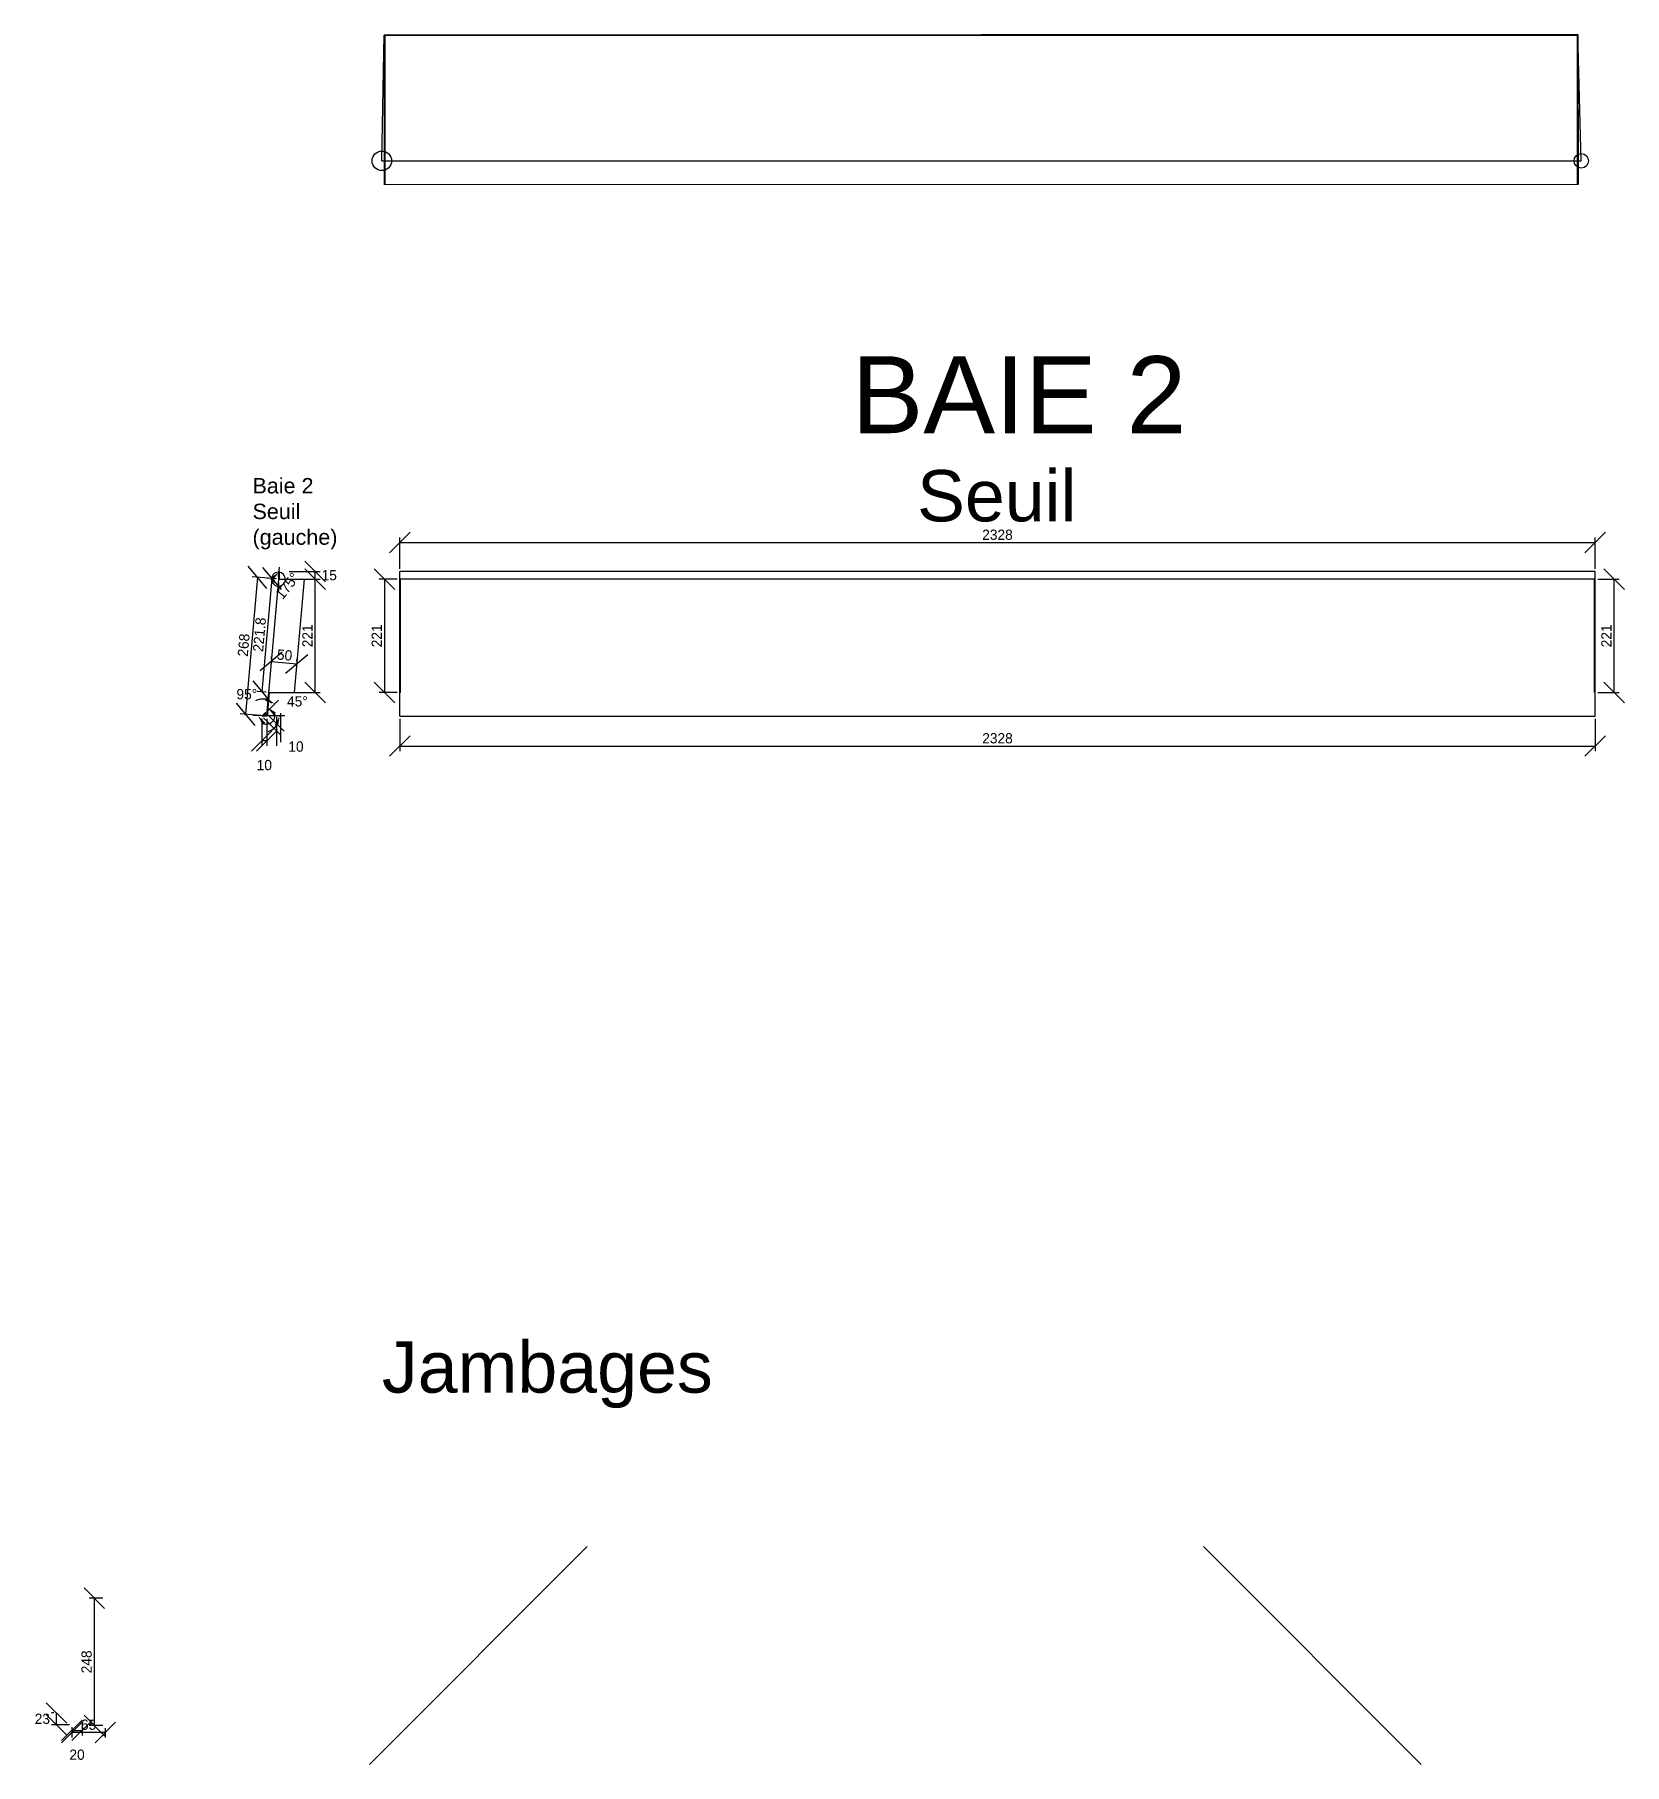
# Model space of a CAD drawing. Header units: millimetres. Extents: x -676 to 20580, y -6551 to 2338.
# Drawn here: x -676 to 2420, y -1724 to 1646 of the extents above; entities that cross this region are included whole.
import ezdxf

# ---------------------------------------------------------------- set-up
doc = ezdxf.new("R2010")
doc.units = ezdxf.units.MM
doc.layers.get('0').update_dxf_attribs({"lineweight": 25, "true_color": 0xffffff})
doc.layers.get('Defpoints').update_dxf_attribs({"true_color": 0xffffff})
for name, color, linetype, lineweight, true_color in [('0 ... Seuil', 178, 'Continuous', 25, 0x000000), ('0 ... Seuil ... Existant', 2, 'Continuous', 25, 0xffff00), ('0 ... Seuil ... Existant ... Projection Joue Théorique', 96, 'Continuous', 25, 0x008000), ('0 ... Seuil ... Rectangle', 5, 'Continuous', 25, 0x0000ff), ('Cotes', 4, 'Continuous', 25, 0x00ffff)]:
    doc.layers.add(name, color=color, linetype=linetype, lineweight=lineweight, true_color=true_color)
doc.styles.add('QCADDimTextStyle', font='txt')
doc.styles.add('textstyle11', font='')
doc.styles.add('textstyle12', font='')
doc.styles.add('textstyle21', font='')
doc.styles.add('textstyle23', font='')
doc.styles.get('textstyle11').set_extended_font_data('Liberation Sans')
doc.styles.get('textstyle12').set_extended_font_data('Liberation Sans')
doc.styles.get('textstyle21').set_extended_font_data('Liberation Sans')
doc.styles.get('textstyle23').set_extended_font_data('Liberation Sans')
doc.dimstyles.new('QCADDimStyle', dxfattribs={"dimtxt": 20, "dimasz": 20, "dimexe": 10, "dimexo": 5, "dimgap": 5, "dimtad": 1, "dimtoh": 1, "dimdec": 4, "dimzin": 0, "dimdsep": 46, "dimtxsty": 'QCADDimTextStyle', "dimcen": 0.09, "dimadec": 0, "dimazin": 0, "dimtfac": 1, "dimtdec": 4, "dimtofl": 0, "dimtmove": 0, "dimatfit": 3, "dimfxl": 1, "dimtolj": 1, "dimtzin": 0, "dimarcsym": 0})

# ---------------------------------------------------------------- blocks, each defined once
blk = doc.blocks.new('SeuilBaie1_VueDessus')
at = {"layer": '0 ... Seuil'}
for p, q in [((2323, 0), (-5, 0)), ((-5, -282), (-5, 0)), ((2323, -282), (2323, 0)), ((2323, -15), (-5, -15)), ((-3.5, -236), (-3.5, -15)), ((2321.5, -236), (2321.5, -15)), ((-3.5, -236), (-5, -236)), ((2321.5, -236), (2323, -236)), ((-5, -282), (2323, -282))]:
    blk.add_line(p, q, dxfattribs=at)
blk = doc.blocks.new('*D20')
at = {"layer": 'Cotes', "color": 0, "lineweight": -2}
for p, q in [((35, 313), (35, 249.8)), ((2363, 313), (2363, 249.8)), ((55, 279.8), (15, 239.8)), ((2343, 239.8), (2383, 279.8)), ((35, 259.8), (2363, 259.8))]:
    blk.add_line(p, q, dxfattribs=at)
at = {"layer": 'Defpoints', "color": 0}
for p in [(35, 318), (2363, 318), (2363, 259.8)]:
    blk.add_point(p, dxfattribs=at)
at = {"layer": 'Cotes', "color": 0, "insert": (1199, 274.8), "char_height": 20, "attachment_point": 5, "style": 'QCADDimTextStyle'}
blk.add_mtext('\\A1;2328', dxfattribs=at)
blk = doc.blocks.new('*D21')
at = {"layer": 'Cotes', "color": 0, "lineweight": -2}
for p, q in [((55, 676.4), (15, 636.4)), ((2343, 636.4), (2383, 676.4)), ((35, 605), (35, 666.4)), ((35, 656.4), (2363, 656.4)), ((2363, 605), (2363, 666.4))]:
    blk.add_line(p, q, dxfattribs=at)
at = {"layer": 'Defpoints', "color": 0}
for p in [(2363, 656.4), (35, 600), (2363, 600)]:
    blk.add_point(p, dxfattribs=at)
at = {"layer": 'Cotes', "color": 0, "insert": (1199, 671.4), "char_height": 20, "attachment_point": 5, "style": 'QCADDimTextStyle'}
blk.add_mtext('\\A1;2328', dxfattribs=at)
blk = doc.blocks.new('*D29')
at = {"layer": 'Cotes', "color": 0, "lineweight": -2}
for p, q in [((-583.7, -1642), (-623.7, -1682)), ((-558.7, -1682), (-518.7, -1642)), ((-603.7, -1655), (-603.7, -1672)), ((-538.7, -1662), (-603.7, -1662)), ((-538.7, -1653.5), (-538.7, -1672))]:
    blk.add_line(p, q, dxfattribs=at)
at = {"layer": 'Defpoints', "color": 0}
for p in [(-603.7, -1650), (-538.7, -1648.5), (-603.7, -1662)]:
    blk.add_point(p, dxfattribs=at)
at = {"layer": 'Cotes', "color": 0, "insert": (-571.2, -1647), "char_height": 20, "attachment_point": 5, "style": 'QCADDimTextStyle'}
blk.add_mtext('\\A1;65', dxfattribs=at)
blk = doc.blocks.new('*D30')
at = {"layer": 'Cotes', "color": 0, "lineweight": -2}
for p, q in [((-583.7, -1638), (-623.7, -1678)), ((-603.7, -1678), (-563.7, -1638)), ((-603.7, -1652), (-603.7, -1668)), ((-603.7, -1658), (-583.7, -1658)), ((-583.7, -1652), (-583.7, -1668))]:
    blk.add_line(p, q, dxfattribs=at)
at = {"layer": 'Defpoints', "color": 0}
for p in [(-603.7, -1647), (-583.7, -1647), (-583.7, -1658)]:
    blk.add_point(p, dxfattribs=at)
at = {"layer": 'Cotes', "color": 0, "insert": (-593.7, -1705.5), "char_height": 20, "attachment_point": 5, "style": 'QCADDimTextStyle'}
blk.add_mtext('\\A1;20', dxfattribs=at)
blk = doc.blocks.new('*D33')
at = {"layer": 'Cotes', "color": 0, "lineweight": -2}
for p, q in [((-613.7, -1644), (-653.7, -1604)), ((-653.7, -1627), (-613.7, -1667)), ((-638.7, -1624), (-643.7, -1624)), ((-608.7, -1647), (-643.7, -1647)), ((-633.7, -1647), (-633.7, -1624))]:
    blk.add_line(p, q, dxfattribs=at)
at = {"layer": 'Defpoints', "color": 0}
for p in [(-633.7, -1624), (-633.7, -1624), (-603.7, -1647)]:
    blk.add_point(p, dxfattribs=at)
at = {"layer": 'Cotes', "color": 0, "insert": (-661.2, -1635.5), "char_height": 20, "attachment_point": 5, "style": 'QCADDimTextStyle'}
blk.add_mtext('\\A1;23', dxfattribs=at)
blk = doc.blocks.new('*D35')
at = {"layer": 'Cotes', "color": 0, "lineweight": -2}
for p, q in [((-540, -1420.5), (-580, -1380.5)), ((-543.7, -1400.5), (-570, -1400.5)), ((-560, -1648.5), (-560, -1400.5)), ((-580, -1628.5), (-540, -1668.5)), ((-543.7, -1648.5), (-570, -1648.5))]:
    blk.add_line(p, q, dxfattribs=at)
at = {"layer": 'Defpoints', "color": 0}
for p in [(-560, -1400.5), (-538.7, -1400.5), (-538.7, -1648.5)]:
    blk.add_point(p, dxfattribs=at)
at = {"layer": 'Cotes', "color": 0, "insert": (-575, -1524.5), "char_height": 20, "attachment_point": 5, "rotation": 90, "style": 'QCADDimTextStyle'}
blk.add_mtext('\\A1;248', dxfattribs=at)
blk = doc.blocks.new('*D51')
at = {"layer": 'Cotes', "color": 0, "lineweight": -2}
for p, q in [((2368, 585), (2410, 585)), ((2420, 565), (2380, 605)), ((2400, 364), (2400, 585)), ((2380, 384), (2420, 344)), ((2368, 364), (2410, 364))]:
    blk.add_line(p, q, dxfattribs=at)
at = {"layer": 'Defpoints', "color": 0}
for p in [(2363, 585), (2400, 585), (2363, 364)]:
    blk.add_point(p, dxfattribs=at)
at = {"layer": 'Cotes', "color": 0, "insert": (2385, 474.5), "char_height": 20, "attachment_point": 5, "rotation": 90, "style": 'QCADDimTextStyle'}
blk.add_mtext('\\A1;221', dxfattribs=at)
blk = doc.blocks.new('*D52')
at = {"layer": 'Cotes', "color": 0, "lineweight": -2}
for p, q in [((25, 565), (-15, 605)), ((30, 585), (-5, 585)), ((5, 585), (5, 364)), ((-15, 384), (25, 344)), ((30, 364), (-5, 364))]:
    blk.add_line(p, q, dxfattribs=at)
at = {"layer": 'Defpoints', "color": 0}
for p in [(35, 585), (5, 364), (35, 364)]:
    blk.add_point(p, dxfattribs=at)
at = {"layer": 'Cotes', "color": 0, "insert": (-10, 474.5), "char_height": 20, "attachment_point": 5, "rotation": 90, "style": 'QCADDimTextStyle'}
blk.add_mtext('\\A1;221', dxfattribs=at)
blk = doc.blocks.new('SeuilBaie1_VueCoupeOuest')
at = {"layer": '0 ... Seuil'}
for p, q in [((-1.5, 0), (-1.5, -15)), ((-1.5, 0), (0, 0)), ((0, 0), (0, -14.9)), ((-1.5, -14.9), (-24.7, -280.5)), ((-1.5, -14.9), (48.7, -14.9)), ((48.7, -14.9), (29.4, -235.9)), ((-19.3, -235.9), (-23.4, -282)), ((-20.8, -235.9), (29.4, -235.9)), ((-26.8, -274.9), (-33.9, -282)), ((-23.4, -282), (-33.9, -282)), ((-25.7, -276), (-30.2, -280.5)), ((-24.7, -280.5), (-30.2, -280.5)), ((-25.7, -276), (-26.8, -274.9))]:
    blk.add_line(p, q, dxfattribs=at)
blk = doc.blocks.new('*D57')
at = {"layer": 'Cotes', "color": 0, "lineweight": -2}
for p, q in [((-110, 580), (-150, 620)), ((-180.4, 600), (-120, 600)), ((-180.4, 585), (-120, 585)), ((-150, 605), (-110, 565)), ((-130, 585), (-130, 600))]:
    blk.add_line(p, q, dxfattribs=at)
at = {"layer": 'Defpoints', "color": 0}
for p in [(-185.4, 600), (-185.4, 585), (-130, 600)]:
    blk.add_point(p, dxfattribs=at)
at = {"layer": 'Cotes', "color": 0, "insert": (-102.5, 592.5), "char_height": 20, "attachment_point": 5, "style": 'QCADDimTextStyle'}
blk.add_mtext('\\A1;15', dxfattribs=at)
blk = doc.blocks.new('*D58')
at = {"layer": 'Cotes', "color": 0, "lineweight": -2}
for p, q in [((-224.3, 567), (-260.7, 610.3)), ((-242.5, 588.7), (-265.9, 321.7)), ((-205.5, 585.4), (-252.5, 589.5)), ((-284.1, 343.4), (-247.7, 300)), ((-228.8, 318.5), (-275.8, 322.6))]:
    blk.add_line(p, q, dxfattribs=at)
at = {"layer": 'Defpoints', "color": 0}
for p in [(-200.5, 585), (-265.9, 321.7), (-223.9, 318)]:
    blk.add_point(p, dxfattribs=at)
at = {"layer": 'Cotes', "color": 0, "insert": (-269.1, 456.5), "char_height": 20, "attachment_point": 5, "rotation": 85, "style": 'QCADDimTextStyle'}
blk.add_mtext('\\A1;268', dxfattribs=at)
blk = doc.blocks.new('*D59')
at = {"layer": 'Cotes', "color": 0, "lineweight": -2}
for p, q in [((-233.9, 313), (-233.9, 260.1)), ((-223.9, 313), (-223.9, 260.1)), ((-213.9, 290.1), (-253.9, 250.1)), ((-243.9, 250.1), (-203.9, 290.1)), ((-223.9, 270.1), (-233.9, 270.1))]:
    blk.add_line(p, q, dxfattribs=at)
at = {"layer": 'Defpoints', "color": 0}
for p in [(-233.9, 318), (-223.9, 318), (-233.9, 270.1)]:
    blk.add_point(p, dxfattribs=at)
at = {"layer": 'Cotes', "color": 0, "insert": (-228.9, 222.6), "char_height": 20, "attachment_point": 5, "style": 'QCADDimTextStyle'}
blk.add_mtext('\\A1;10', dxfattribs=at)
blk = doc.blocks.new('*D60')
at = {"layer": 'Cotes', "color": 0, "lineweight": -2}
for p, q in [((-193.9, 442.4), (-237.2, 406.1)), ((-215.6, 424.3), (-165.8, 419.9)), ((-215.1, 429.2), (-214.7, 434.2)), ((-187.4, 401.7), (-144.1, 438.1)), ((-165.3, 424.9), (-164.9, 429.9))]:
    blk.add_line(p, q, dxfattribs=at)
at = {"layer": 'Defpoints', "color": 0}
for p in [(-215.6, 424.3), (-165.8, 419.9), (-165.8, 419.9)]:
    blk.add_point(p, dxfattribs=at)
at = {"layer": 'Cotes', "color": 0, "insert": (-189.4, 437), "char_height": 20, "attachment_point": 5, "rotation": 355, "style": 'QCADDimTextStyle'}
blk.add_mtext('\\A1;50', dxfattribs=at)
blk = doc.blocks.new('*D61')
at = {"layer": 'Cotes', "color": 0, "lineweight": -2}
for p, q in [((-230.3, 314.5), (-197.4, 281.5)), ((-223.3, 321.6), (-190.3, 288.6)), ((-204.4, 260.3), (-204.4, 316.9)), ((-197.4, 324), (-197.4, 267.4))]:
    blk.add_line(p, q, dxfattribs=at)
at = {"layer": 'Defpoints', "color": 0}
for p in [(-233.9, 318), (-226.8, 325.1), (-197.4, 295.7)]:
    blk.add_point(p, dxfattribs=at)
at = {"layer": 'Cotes', "color": 0, "insert": (-167.3, 258.6), "char_height": 20, "attachment_point": 5, "style": 'QCADDimTextStyle'}
blk.add_mtext('\\A1;10', dxfattribs=at)
blk = doc.blocks.new('*D62')
at = {"layer": 'Cotes', "color": 0, "lineweight": -2}
for p, q in [((-201.1, 590.1), (-199.5, 608.5)), ((-201.5, 580), (-201.5, 561.5))]:
    blk.add_line(p, q, dxfattribs=at)
for start, end in [(180.5927, 276.1855), (78.8145, 174.4073), (270, 85)]:
    blk.add_arc((-201.5, 585), 13.5, start, end, dxfattribs=at)
at = {"layer": 'Cotes', "color": 0}
for points in [[(-217.4, 584.1), (-212.5, 588.6), (-201.5, 571.5)], [(-212.7, 582.5), (-217.3, 587.3), (-200.3, 598.5)]]:
    blk.add_solid(points, dxfattribs=at)
at = {"layer": 'Defpoints', "color": 0}
for p in [(-201.5, 600), (-201.5, 585.1), (-201.5, 585), (-189.4, 591.1), (-202.9, 568.7)]:
    blk.add_point(p, dxfattribs=at)
at = {"layer": 'Cotes', "color": 0, "insert": (-184.1, 571.6), "char_height": 20, "attachment_point": 5, "rotation": 52.3773, "style": 'QCADDimTextStyle'}
blk.add_mtext('\\A1;175%%d', dxfattribs=at)
blk = doc.blocks.new('*D63')
at = {"layer": 'Cotes', "color": 0, "lineweight": -2}
for p, q in [((-222.5, 327.9), (-201.4, 349)), ((-219.8, 319), (-189, 319))]:
    blk.add_line(p, q, dxfattribs=at)
for start, end in [(80.9056, 116.8113), (288.1887, 324.0944)]:
    blk.add_arc((-231.4, 319), 32.4, start, end, dxfattribs=at)
at = {"layer": 'Cotes', "color": 0}
for points in [[(-227.8, 348.1), (-224.8, 354), (-208.5, 342)], [(-202, 299), (-208.3, 301), (-199, 319)]]:
    blk.add_solid(points, dxfattribs=at)
at = {"layer": 'Defpoints', "color": 0}
for p in [(-231.4, 319), (-231.4, 319), (-226.1, 324.4), (-224.8, 319), (-200.1, 327.4)]:
    blk.add_point(p, dxfattribs=at)
at = {"layer": 'Cotes', "color": 0, "insert": (-164.5, 346.7), "char_height": 20, "attachment_point": 5, "style": 'QCADDimTextStyle'}
blk.add_mtext('\\A1;45%%d', dxfattribs=at)
blk = doc.blocks.new('*D64')
at = {"layer": 'Cotes', "color": 0, "lineweight": -2}
blk.add_line((-236.4, 319), (-251.4, 319), dxfattribs=at)
for start, end in [(253.9674, 327.9349), (297.0651, 11.0326)]:
    blk.add_arc((-224.8, 319), 16.6, start, end, dxfattribs=at)
at = {"layer": 'Cotes', "color": 0}
for points in [[(-226.7, 305), (-232, 301), (-241.4, 319)], [(-206.2, 324.7), (-210.7, 319.7), (-223.3, 335.6)]]:
    blk.add_solid(points, dxfattribs=at)
at = {"layer": 'Defpoints', "color": 0}
for p in [(-223.1, 338.4), (-232.2, 333.9), (-231.4, 319), (-224.8, 319), (-224.8, 319)]:
    blk.add_point(p, dxfattribs=at)
at = {"layer": 'Cotes', "color": 0, "insert": (-263, 360.8), "char_height": 20, "attachment_point": 5, "style": 'QCADDimTextStyle'}
blk.add_mtext('\\A1;95%%d', dxfattribs=at)
blk = doc.blocks.new('*D65')
at = {"layer": 'Cotes', "color": 0, "lineweight": -2}
for p, q in [((-196.5, 585.1), (-120, 585.1)), ((-110, 565.1), (-150, 605.1)), ((-130, 364.1), (-130, 585.1)), ((-150, 384.1), (-110, 344.1)), ((-215.7, 364.1), (-120, 364.1))]:
    blk.add_line(p, q, dxfattribs=at)
at = {"layer": 'Defpoints', "color": 0}
for p in [(-201.5, 585.1), (-130, 585.1), (-220.7, 364.1)]:
    blk.add_point(p, dxfattribs=at)
at = {"layer": 'Cotes', "color": 0, "insert": (-145, 474.6), "char_height": 20, "attachment_point": 5, "rotation": 90, "style": 'QCADDimTextStyle'}
blk.add_mtext('\\A1;221', dxfattribs=at)
blk = doc.blocks.new('*D66')
at = {"layer": 'Cotes', "color": 0, "lineweight": -2}
for p, q in [((-195.6, 564.5), (-232, 607.8)), ((-233, 365.2), (-213.8, 586.2)), ((-206.5, 585.5), (-223.8, 587)), ((-251.2, 386.8), (-214.8, 343.5)), ((-225.6, 364.5), (-242.9, 366))]:
    blk.add_line(p, q, dxfattribs=at)
at = {"layer": 'Defpoints', "color": 0}
for p in [(-213.8, 586.2), (-201.5, 585.1), (-220.7, 364.1)]:
    blk.add_point(p, dxfattribs=at)
at = {"layer": 'Cotes', "color": 0, "insert": (-238.3, 476.9), "char_height": 20, "attachment_point": 5, "rotation": 85.044, "style": 'QCADDimTextStyle'}
blk.add_mtext('\\A1;221.8', dxfattribs=at)

msp = doc.modelspace()

# ---------------------------------------------------------------- linework, layer by layer
for p, q in [((400, -1300), (-24.26, -1724.26)), ((1600, -1300), (2024.26, -1724.26))]:
    msp.add_line(p, q)
at = {"layer": '0 ... Seuil ... Existant'}
for p, q in [((0, 1400), (4.26, 1644.96)), ((2329.56, 1645.92), (4.26, 1644.96)), ((2336, 1400), (2329.56, 1645.92)), ((0, 1400), (2336, 1400))]:
    msp.add_line(p, q, dxfattribs=at)
at = {"layer": '0 ... Seuil ... Existant ... Projection Joue Théorique'}
for centre, radius in [((0, 1400), 19), ((2336, 1400), 14)]:
    msp.add_circle(centre, radius, dxfattribs=at)
at = {"layer": '0 ... Seuil ... Rectangle'}
for p, q in [((2329.56, 1645.92), (4.26, 1644.96)), ((4.26, 1644.96), (4.38, 1352.96)), ((2329.56, 1644.42), (4.26, 1643.46)), ((5.76, 1644.96), (5.88, 1352.96)), ((2328.06, 1645.92), (2328.18, 1353.92)), ((2329.56, 1645.92), (2329.68, 1353.92)), ((2329.68, 1353.92), (4.38, 1352.96))]:
    msp.add_line(p, q, dxfattribs=at)

# ---------------------------------------------------------------- block references
at = {"layer": '0 ... Seuil'}
for name, p in [('SeuilBaie1_VueCoupeOuest', (-200, 600)), ('SeuilBaie1_VueDessus', (40, 600))]:
    msp.add_blockref(name, p, dxfattribs=at)

# ---------------------------------------------------------------- texts
at = {"attachment_point": 1}
for s, insert, char_height, style in [('Baie 2\\PSeuil\\P(gauche)', (-251.95, 781.97), 30, 'textstyle23'), ('Seuil', (1042.38, 797.53), 100, 'textstyle11'), ('Jambages', (0, -900), 100, 'textstyle12')]:
    msp.add_mtext(s, dxfattribs=dict(at, insert=insert, char_height=char_height, style=style))
at = {"layer": '0 ... Seuil', "insert": (914.78, 1019.33), "char_height": 150, "attachment_point": 1, "style": 'textstyle21'}
msp.add_mtext('BAIE 2', dxfattribs=at)

# ---------------------------------------------------------------- dimensions: what is measured, and where the dimension line sits
at = {"layer": 'Cotes'}
for p1, p2, distance, picture, middle in [((35, 600), (2363, 600), 56.44, '*D21', (1199, 671.44)), ((-200.5, 585), (-223.86, 318.02), -42.17, '*D58', (-269.13, 456.49)), ((-220.66, 364.09), (-201.5, 585.09), 12.34, '*D66', (-238.32, 476.95)), ((-185.44, 585), (-185.44, 600), -55.44, '*D57', (-102.5, 592.5)), ((-215.57, 424.26), (-165.76, 419.9), 0, '*D60', (-189.35, 437.02)), ((-223.86, 318.02), (-233.86, 318.02), 47.96, '*D59', (-228.86, 222.56)), ((-233.86, 318.02), (-226.79, 325.09), -41.6, '*D61', (-167.32, 258.55)), ((35, 318.02), (2363, 318.02), -58.27, '*D20', (1199, 274.75))]:
    dim = msp.add_aligned_dim(p1=p1, p2=p2, distance=distance, dimstyle='QCADDimStyle', override={"dimtxt": 20, "dimasz": 20, "dimexe": 10, "dimexo": 5, "dimgap": 5, "dimdec": 1, "dimzin": 8, "dimtsz": 20, "dimclrd": 0, "dimclre": 0, "dimclrt": 0, "dimazin": 2, "dimtmove": 2}, dxfattribs=at)
    dim.commit()
    dim.dimension.update_dxf_attribs({"geometry": picture, "text_midpoint": middle})
dim = msp.add_angular_dim_2l(base=(-189.44, 591.1), line1=((-201.5, 600), (-201.5, 585)), line2=((-201.5, 585.09), (-202.93, 568.71)), dimstyle='QCADDimStyle', override={"dimtxt": 20, "dimasz": 20, "dimexe": 10, "dimexo": 5, "dimgap": 5, "dimdec": 1, "dimzin": 8, "dimtsz": 20, "dimclrd": 0, "dimclre": 0, "dimclrt": 0, "dimazin": 2, "dimtmove": 2}, dxfattribs=at)
dim.commit()
dim.dimension.update_dxf_attribs({"geometry": '*D62', "text_midpoint": (-184.07, 571.61), "dimtype": 162})
for base, p1, p2, angle, picture, middle in [((-130, 585.09), (-220.66, 364.09), (-201.5, 585.09), 90, '*D65', (-145, 474.59)), ((5, 364), (35, 585), (35, 364), 90, '*D52', (-10, 474.5)), ((2400, 585), (2363, 364), (2363, 585), 90, '*D51', (2385, 474.5)), ((-560, -1400.5), (-538.7, -1648.5), (-538.7, -1400.5), 90, '*D35', (-575, -1524.5)), ((-633.7, -1624), (-603.7, -1647), (-633.7, -1624), 90, '*D33', (-661.2, -1635.5)), ((-603.7, -1662), (-538.7, -1648.5), (-603.7, -1650), 180, '*D29', (-571.2, -1647)), ((-583.7, -1658), (-603.7, -1647), (-583.7, -1647), 180, '*D30', (-593.7, -1705.5))]:
    dim = msp.add_linear_dim(base=base, p1=p1, p2=p2, angle=angle, dimstyle='QCADDimStyle', override={"dimtxt": 20, "dimasz": 20, "dimexe": 10, "dimexo": 5, "dimgap": 5, "dimdec": 1, "dimzin": 8, "dimtsz": 20, "dimclrd": 0, "dimclre": 0, "dimclrt": 0, "dimazin": 2, "dimtmove": 2}, dxfattribs=at)
    dim.commit()
    dim.dimension.update_dxf_attribs({"geometry": picture, "text_midpoint": middle})
for base, line1, line2, picture, middle in [((-232.23, 333.87), ((-223.08, 338.37), (-224.77, 319.02)), ((-224.77, 319.02), (-231.44, 319.02)), '*D64', (-263.03, 360.77)), ((-200.11, 327.42), ((-224.77, 319.02), (-231.44, 319.02)), ((-231.44, 319.02), (-226.08, 324.38)), '*D63', (-164.52, 346.74))]:
    dim = msp.add_angular_dim_2l(base=base, line1=line1, line2=line2, dimstyle='QCADDimStyle', override={"dimtxt": 20, "dimasz": 20, "dimexe": 10, "dimexo": 5, "dimgap": 5, "dimdec": 1, "dimzin": 8, "dimtsz": 20, "dimclrd": 0, "dimclre": 0, "dimclrt": 0, "dimazin": 2, "dimtmove": 2}, dxfattribs=at)
    dim.commit()
    dim.dimension.update_dxf_attribs({"geometry": picture, "text_midpoint": middle})

doc.saveas('drawing.dxf')
